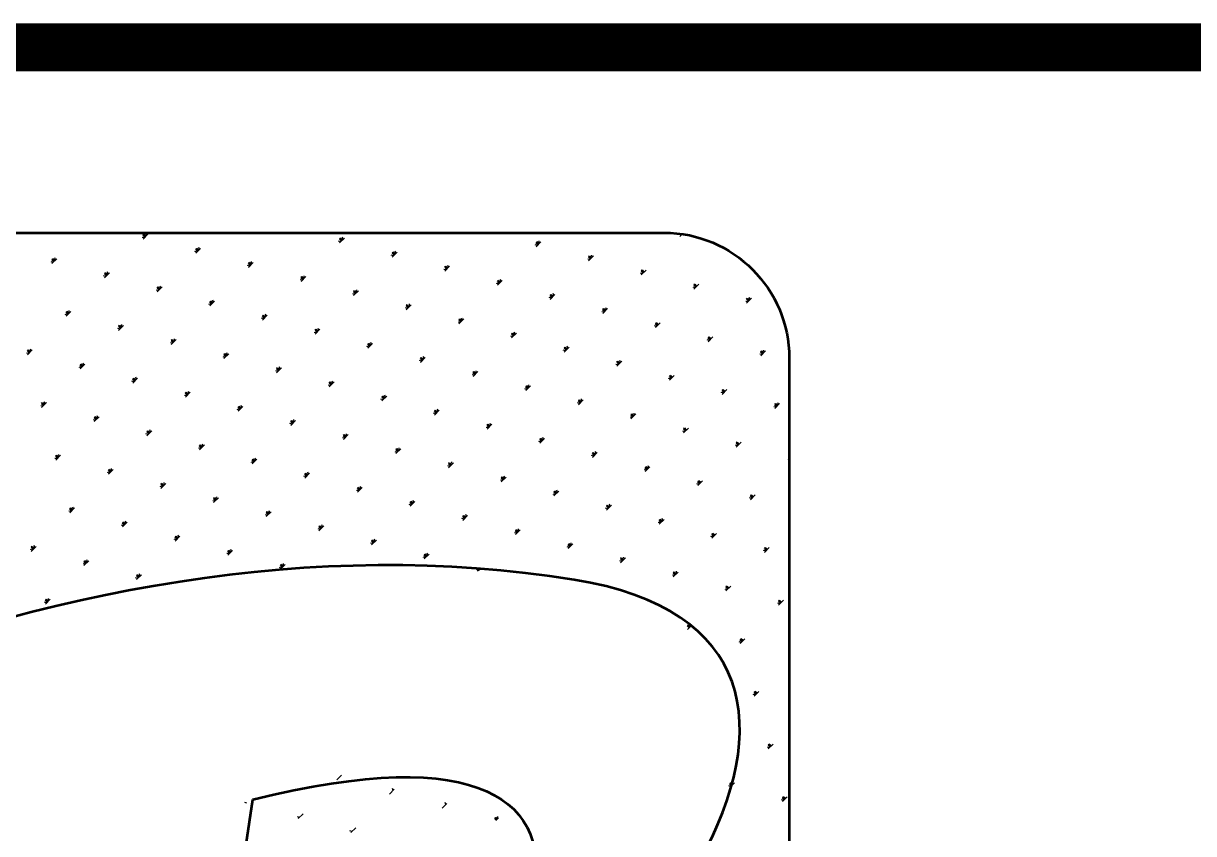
# Model space of a CAD drawing. Extents: x -2746917 to -971774, y -3334247 to -3250358.
# Drawn here: x -2601049 to -2598609, y -3277121 to -3275432 of the extents above; entities that cross this region are included whole.
import ezdxf

# ---------------------------------------------------------------- set-up
doc = ezdxf.new("R2010")
doc.units = 0
doc.header["$LTSCALE"] = 1000
doc.header["$MEASUREMENT"] = 0
doc.layers.get('0').update_dxf_attribs({"linetype": 'CONTINUOUS'})
doc.layers.add('PUB_TITLE', color=4, linetype='CONTINUOUS')

msp = doc.modelspace()

# ---------------------------------------------------------------- linework, layer by layer
msp.add_line((-2603457.99, -3275482.46), (-2551928.17, -3275482.46))
at = {"color": 4, "const_width": 100}
msp.add_lwpolyline([(-2603457.99, -3275482.46), (-2551928.17, -3275482.46), (-2551928.17, -3334196.52), (-2603457.99, -3334196.52), (-2603457.99, -3275482.46)], dxfattribs=at)
at = {"layer": 'PUB_TITLE', "color": 4}
for p, q in [((-2600794.13, -3275876.92), (-2600799.15, -3275871.9)), ((-2600799.15, -3275881.95), (-2600789.11, -3275871.9)), ((-2600792.87, -3275875.67), (-2600796.89, -3275871.65)), ((-2600791.62, -3275874.41), (-2600792.79, -3275870.02)), ((-2599679.88, -3275876.18), (-2599675.03, -3275871.33)), ((-2599676.11, -3275872.41), (-2599677.55, -3275870.98)), ((-2600796.64, -3275879.44), (-2600801.03, -3275878.26)), ((-2600795.39, -3275878.18), (-2600799.4, -3275874.16)), ((-2600386.96, -3275887.32), (-2600391.35, -3275886.14)), ((-2600385.7, -3275886.06), (-2600389.72, -3275882.04)), ((-2600384.45, -3275884.81), (-2600389.47, -3275879.78)), ((-2600389.47, -3275889.83), (-2600379.43, -3275879.78)), ((-2600383.19, -3275883.55), (-2600387.21, -3275879.53)), ((-2600381.94, -3275882.29), (-2600383.11, -3275877.9)), ((-2599977.28, -3275895.2), (-2599981.67, -3275894.02)), ((-2599976.02, -3275893.94), (-2599980.04, -3275889.92)), ((-2599974.77, -3275892.69), (-2599979.79, -3275887.66)), ((-2599979.79, -3275897.71), (-2599969.74, -3275887.66)), ((-2599973.51, -3275891.43), (-2599977.53, -3275887.41)), ((-2599972.25, -3275890.18), (-2599973.43, -3275885.79)), ((-2600686.87, -3275908.85), (-2600691.26, -3275907.67)), ((-2600685.61, -3275907.59), (-2600689.63, -3275903.58)), ((-2600684.36, -3275906.34), (-2600689.38, -3275901.32)), ((-2600689.38, -3275911.36), (-2600679.33, -3275901.32)), ((-2600683.1, -3275905.08), (-2600687.12, -3275901.06)), ((-2600681.84, -3275903.83), (-2600683.02, -3275899.44)), ((-2600277.19, -3275916.73), (-2600281.58, -3275915.55)), ((-2600275.93, -3275915.48), (-2600279.95, -3275911.46)), ((-2600274.67, -3275914.22), (-2600279.7, -3275909.2)), ((-2600279.7, -3275919.24), (-2600269.65, -3275909.2)), ((-2600273.42, -3275912.96), (-2600277.44, -3275908.95)), ((-2600272.16, -3275911.71), (-2600273.34, -3275907.32)), ((-2599866.25, -3275923.36), (-2599870.27, -3275919.34)), ((-2599864.99, -3275922.1), (-2599870.01, -3275917.08)), ((-2599870.01, -3275927.12), (-2599859.97, -3275917.08)), ((-2599863.74, -3275920.85), (-2599867.75, -3275916.83)), ((-2599862.48, -3275919.59), (-2599863.66, -3275915.2)), ((-2600986.77, -3275930.38), (-2600991.17, -3275929.21)), ((-2600985.52, -3275929.13), (-2600989.54, -3275925.11)), ((-2600984.26, -3275927.87), (-2600989.29, -3275922.85)), ((-2600989.29, -3275932.89), (-2600979.24, -3275922.85)), ((-2600983.01, -3275926.62), (-2600987.03, -3275922.6)), ((-2600981.75, -3275925.36), (-2600982.93, -3275920.97)), ((-2600577.09, -3275938.26), (-2600581.48, -3275937.09)), ((-2600575.84, -3275937.01), (-2600579.86, -3275932.99)), ((-2600574.58, -3275935.75), (-2600579.6, -3275930.73)), ((-2600579.6, -3275940.77), (-2600569.56, -3275930.73)), ((-2600573.33, -3275934.5), (-2600577.34, -3275930.48)), ((-2600572.07, -3275933.24), (-2600573.25, -3275928.85)), ((-2600167.41, -3275946.14), (-2600171.8, -3275944.97)), ((-2600166.16, -3275944.89), (-2600170.17, -3275940.87)), ((-2600164.9, -3275943.63), (-2600169.92, -3275938.61)), ((-2600169.92, -3275948.66), (-2600159.88, -3275938.61)), ((-2600163.64, -3275942.38), (-2600167.66, -3275938.36)), ((-2600162.39, -3275941.12), (-2600163.57, -3275936.73)), ((-2599867.5, -3275924.61), (-2599871.89, -3275923.44)), ((-2600877, -3275959.8), (-2600881.39, -3275958.62)), ((-2600875.75, -3275958.54), (-2600879.76, -3275954.52)), ((-2600874.49, -3275957.28), (-2600879.51, -3275952.26)), ((-2600879.51, -3275962.31), (-2600869.47, -3275952.26)), ((-2600873.23, -3275956.03), (-2600877.25, -3275952.01)), ((-2600871.98, -3275954.77), (-2600873.15, -3275950.38)), ((-2600467.32, -3275967.68), (-2600471.71, -3275966.5)), ((-2600466.06, -3275966.42), (-2600470.08, -3275962.4)), ((-2600464.81, -3275965.17), (-2600469.83, -3275960.14)), ((-2600469.83, -3275970.19), (-2600459.79, -3275960.14)), ((-2600463.55, -3275963.91), (-2600467.57, -3275959.89)), ((-2600462.3, -3275962.65), (-2600463.47, -3275958.26)), ((-2600055.13, -3275973.05), (-2600060.15, -3275968.02)), ((-2600060.15, -3275978.07), (-2600050.1, -3275968.02)), ((-2600053.87, -3275971.79), (-2600057.89, -3275967.77)), ((-2600052.61, -3275970.54), (-2600053.79, -3275966.15)), ((-2599757.73, -3275954.03), (-2599762.12, -3275952.85)), ((-2599756.47, -3275952.77), (-2599760.49, -3275948.75)), ((-2599755.22, -3275951.51), (-2599760.24, -3275946.49)), ((-2599760.24, -3275956.54), (-2599750.2, -3275946.49)), ((-2599753.96, -3275950.26), (-2599757.98, -3275946.24)), ((-2600767.23, -3275989.21), (-2600771.62, -3275988.03)), ((-2600765.97, -3275987.95), (-2600769.99, -3275983.94)), ((-2600764.72, -3275986.7), (-2600769.74, -3275981.68)), ((-2600769.74, -3275991.72), (-2600759.69, -3275981.68)), ((-2600763.46, -3275985.44), (-2600767.48, -3275981.42)), ((-2600762.2, -3275984.19), (-2600763.38, -3275979.8)), ((-2600356.29, -3275995.84), (-2600360.31, -3275991.82)), ((-2600355.03, -3275994.58), (-2600360.06, -3275989.56)), ((-2600360.06, -3275999.6), (-2600350.01, -3275989.56)), ((-2600353.78, -3275993.32), (-2600357.8, -3275989.31)), ((-2600352.52, -3275992.07), (-2600353.7, -3275987.68)), ((-2600057.64, -3275975.56), (-2600062.03, -3275974.38)), ((-2600056.38, -3275974.3), (-2600060.4, -3275970.29)), ((-2599647.96, -3275983.44), (-2599652.35, -3275982.26)), ((-2599646.7, -3275982.18), (-2599650.72, -3275978.17)), ((-2599645.44, -3275980.93), (-2599650.47, -3275975.91)), ((-2599650.47, -3275985.95), (-2599640.42, -3275975.91)), ((-2599644.19, -3275979.67), (-2599648.21, -3275975.66)), ((-2600657.45, -3276018.62), (-2600661.84, -3276017.45)), ((-2600656.2, -3276017.37), (-2600660.22, -3276013.35)), ((-2600654.94, -3276016.11), (-2600659.96, -3276011.09)), ((-2600659.96, -3276021.13), (-2600649.92, -3276011.09)), ((-2600653.69, -3276014.86), (-2600657.7, -3276010.84)), ((-2600652.43, -3276013.6), (-2600653.61, -3276009.21)), ((-2600357.55, -3275997.09), (-2600361.94, -3275995.91)), ((-2600242.75, -3276021.48), (-2600243.93, -3276017.09)), ((-2599947.86, -3276004.97), (-2599952.25, -3276003.8)), ((-2599946.61, -3276003.72), (-2599950.63, -3275999.7)), ((-2599945.35, -3276002.46), (-2599950.37, -3275997.44)), ((-2599950.37, -3276007.48), (-2599940.33, -3275997.44)), ((-2599944.1, -3276001.21), (-2599948.11, -3275997.19)), ((-2599942.84, -3275999.95), (-2599944.02, -3275995.56)), ((-2599538.18, -3276012.85), (-2599542.57, -3276011.68)), ((-2599536.93, -3276011.6), (-2599540.94, -3276007.58)), ((-2599535.67, -3276010.34), (-2599540.69, -3276005.32)), ((-2599540.69, -3276015.37), (-2599530.65, -3276005.32)), ((-2599534.42, -3276009.09), (-2599538.43, -3276005.07)), ((-2599533.16, -3276007.83), (-2599534.34, -3276003.44)), ((-2600957.36, -3276040.16), (-2600961.75, -3276038.98)), ((-2600956.11, -3276038.9), (-2600960.12, -3276034.88)), ((-2600954.85, -3276037.64), (-2600959.87, -3276032.62)), ((-2600959.87, -3276042.67), (-2600949.83, -3276032.62)), ((-2600953.59, -3276036.39), (-2600957.61, -3276032.37)), ((-2600952.34, -3276035.13), (-2600953.51, -3276030.74)), ((-2600546.42, -3276046.78), (-2600550.44, -3276042.76)), ((-2600545.17, -3276045.53), (-2600550.19, -3276040.5)), ((-2600550.19, -3276050.55), (-2600540.15, -3276040.5)), ((-2600543.91, -3276044.27), (-2600547.93, -3276040.25)), ((-2600542.66, -3276043.01), (-2600543.83, -3276038.62)), ((-2600247.77, -3276026.5), (-2600252.16, -3276025.33)), ((-2600246.52, -3276025.25), (-2600250.53, -3276021.23)), ((-2600245.26, -3276023.99), (-2600250.28, -3276018.97)), ((-2600250.28, -3276029.02), (-2600240.24, -3276018.97)), ((-2600244, -3276022.74), (-2600248.02, -3276018.72)), ((-2599838.09, -3276034.39), (-2599842.48, -3276033.21)), ((-2599836.83, -3276033.13), (-2599840.85, -3276029.11)), ((-2599835.58, -3276031.88), (-2599840.6, -3276026.85)), ((-2599840.6, -3276036.9), (-2599830.56, -3276026.85)), ((-2599834.32, -3276030.62), (-2599838.34, -3276026.6)), ((-2599833.07, -3276029.36), (-2599834.24, -3276024.97)), ((-2600846.33, -3276068.31), (-2600850.35, -3276064.3)), ((-2600845.08, -3276067.06), (-2600850.1, -3276062.04)), ((-2600850.1, -3276072.08), (-2600840.05, -3276062.04)), ((-2600843.82, -3276065.8), (-2600847.84, -3276061.78)), ((-2600842.56, -3276064.55), (-2600843.74, -3276060.16)), ((-2600547.68, -3276048.04), (-2600552.07, -3276046.86)), ((-2600138, -3276055.92), (-2600142.39, -3276054.74)), ((-2600136.74, -3276054.66), (-2600140.76, -3276050.65)), ((-2600135.49, -3276053.41), (-2600140.51, -3276048.38)), ((-2600140.51, -3276058.43), (-2600130.46, -3276048.38)), ((-2600134.23, -3276052.15), (-2600138.25, -3276048.13)), ((-2600132.98, -3276050.9), (-2600134.15, -3276046.51)), ((-2599728.32, -3276063.8), (-2599732.71, -3276062.62)), ((-2599727.06, -3276062.54), (-2599731.08, -3276058.53)), ((-2599725.8, -3276061.29), (-2599730.83, -3276056.27)), ((-2599730.83, -3276066.31), (-2599720.78, -3276056.27)), ((-2599724.55, -3276060.03), (-2599728.57, -3276056.02)), ((-2600847.59, -3276069.57), (-2600851.98, -3276068.39)), ((-2600735.3, -3276096.47), (-2600740.32, -3276091.45)), ((-2600740.32, -3276101.49), (-2600730.28, -3276091.45)), ((-2600734.05, -3276095.22), (-2600738.06, -3276091.2)), ((-2600732.79, -3276093.96), (-2600733.97, -3276089.57)), ((-2600437.91, -3276077.45), (-2600442.3, -3276076.27)), ((-2600436.65, -3276076.2), (-2600440.67, -3276072.18)), ((-2600435.39, -3276074.94), (-2600440.42, -3276069.92)), ((-2600440.42, -3276079.96), (-2600430.37, -3276069.92)), ((-2600434.14, -3276073.68), (-2600438.16, -3276069.67)), ((-2600432.88, -3276072.43), (-2600434.06, -3276068.04)), ((-2600028.22, -3276085.33), (-2600032.61, -3276084.16)), ((-2600026.97, -3276084.08), (-2600030.99, -3276080.06)), ((-2600025.71, -3276082.82), (-2600030.73, -3276077.8)), ((-2600030.73, -3276087.84), (-2600020.69, -3276077.8)), ((-2600024.46, -3276081.57), (-2600028.47, -3276077.55)), ((-2600023.2, -3276080.31), (-2600024.38, -3276075.92)), ((-2599617.29, -3276091.96), (-2599621.3, -3276087.94)), ((-2599616.03, -3276090.7), (-2599621.05, -3276085.68)), ((-2599621.05, -3276095.73), (-2599611.01, -3276085.68)), ((-2599614.78, -3276089.45), (-2599618.79, -3276085.43)), ((-2601036.47, -3276119.26), (-2601040.48, -3276115.24)), ((-2601035.21, -3276118), (-2601040.23, -3276112.98)), ((-2601040.23, -3276123.03), (-2601030.19, -3276112.98)), ((-2601033.95, -3276116.75), (-2601037.97, -3276112.73)), ((-2601032.7, -3276115.49), (-2601033.87, -3276111.1)), ((-2600737.81, -3276098.98), (-2600742.2, -3276097.81)), ((-2600736.56, -3276097.73), (-2600740.58, -3276093.71)), ((-2600328.13, -3276106.86), (-2600332.52, -3276105.69)), ((-2600326.88, -3276105.61), (-2600330.89, -3276101.59)), ((-2600325.62, -3276104.35), (-2600330.64, -3276099.33)), ((-2600330.64, -3276109.38), (-2600320.6, -3276099.33)), ((-2600324.36, -3276103.1), (-2600328.38, -3276099.08)), ((-2600323.11, -3276101.84), (-2600324.29, -3276097.45)), ((-2599918.45, -3276114.75), (-2599922.84, -3276113.57)), ((-2599917.19, -3276113.49), (-2599921.21, -3276109.47)), ((-2599915.94, -3276112.24), (-2599920.96, -3276107.21)), ((-2599920.96, -3276117.26), (-2599910.92, -3276107.21)), ((-2599914.68, -3276110.98), (-2599918.7, -3276106.96)), ((-2599913.43, -3276109.72), (-2599914.6, -3276105.33)), ((-2599618.54, -3276093.21), (-2599622.93, -3276092.04)), ((-2599506.26, -3276120.12), (-2599511.28, -3276115.09)), ((-2599511.28, -3276125.14), (-2599501.23, -3276115.09)), ((-2599505, -3276118.86), (-2599509.02, -3276114.84)), ((-2599503.75, -3276117.61), (-2599504.92, -3276113.21)), ((-2601037.72, -3276120.52), (-2601042.11, -3276119.34)), ((-2600628.04, -3276128.4), (-2600632.43, -3276127.22)), ((-2600626.78, -3276127.14), (-2600630.8, -3276123.12)), ((-2600625.53, -3276125.89), (-2600630.55, -3276120.86)), ((-2600630.55, -3276130.91), (-2600620.51, -3276120.86)), ((-2600624.27, -3276124.63), (-2600628.29, -3276120.61)), ((-2600623.02, -3276123.37), (-2600624.19, -3276118.98)), ((-2600218.36, -3276136.28), (-2600222.75, -3276135.1)), ((-2600217.1, -3276135.02), (-2600221.12, -3276131.01)), ((-2600215.85, -3276133.77), (-2600220.87, -3276128.74)), ((-2600220.87, -3276138.79), (-2600210.82, -3276128.74)), ((-2600214.59, -3276132.51), (-2600218.61, -3276128.49)), ((-2600213.34, -3276131.26), (-2600214.51, -3276126.87)), ((-2599807.42, -3276142.9), (-2599811.44, -3276138.89)), ((-2599806.16, -3276141.65), (-2599811.19, -3276136.63)), ((-2599811.19, -3276146.67), (-2599801.14, -3276136.63)), ((-2599804.91, -3276140.39), (-2599808.93, -3276136.38)), ((-2599803.65, -3276139.14), (-2599804.83, -3276134.75)), ((-2599508.77, -3276122.63), (-2599513.16, -3276121.45)), ((-2599507.51, -3276121.37), (-2599511.53, -3276117.35)), ((-2600927.95, -3276149.93), (-2600932.34, -3276148.75)), ((-2600926.69, -3276148.67), (-2600930.71, -3276144.66)), ((-2600925.44, -3276147.42), (-2600930.46, -3276142.4)), ((-2600930.46, -3276152.44), (-2600920.41, -3276142.4)), ((-2600924.18, -3276146.16), (-2600928.2, -3276142.14)), ((-2600922.92, -3276144.91), (-2600924.1, -3276140.52)), ((-2600518.27, -3276157.81), (-2600522.66, -3276156.63)), ((-2600517.01, -3276156.56), (-2600521.03, -3276152.54)), ((-2600515.75, -3276155.3), (-2600520.78, -3276150.28)), ((-2600520.78, -3276160.32), (-2600510.73, -3276150.28)), ((-2600514.5, -3276154.04), (-2600518.52, -3276150.03)), ((-2600513.24, -3276152.79), (-2600514.42, -3276148.4)), ((-2600108.58, -3276165.69), (-2600112.97, -3276164.52)), ((-2600107.33, -3276164.44), (-2600111.35, -3276160.42)), ((-2600106.07, -3276163.18), (-2600111.09, -3276158.16)), ((-2600111.09, -3276168.2), (-2600101.05, -3276158.16)), ((-2600104.82, -3276161.93), (-2600108.83, -3276157.91)), ((-2600103.56, -3276160.67), (-2600104.74, -3276156.28)), ((-2599808.68, -3276144.16), (-2599813.07, -3276142.98)), ((-2600818.17, -3276179.34), (-2600822.56, -3276178.17)), ((-2600816.92, -3276178.09), (-2600820.94, -3276174.07)), ((-2600815.66, -3276176.83), (-2600820.68, -3276171.81)), ((-2600820.68, -3276181.85), (-2600810.64, -3276171.81)), ((-2600814.41, -3276175.58), (-2600818.42, -3276171.56)), ((-2600813.15, -3276174.32), (-2600814.33, -3276169.93)), ((-2600408.49, -3276187.22), (-2600412.88, -3276186.05)), ((-2600407.24, -3276185.97), (-2600411.25, -3276181.95)), ((-2600405.98, -3276184.71), (-2600411, -3276179.69)), ((-2600411, -3276189.74), (-2600400.96, -3276179.69)), ((-2600404.72, -3276183.46), (-2600408.74, -3276179.44)), ((-2600403.47, -3276182.2), (-2600404.65, -3276177.81)), ((-2599996.3, -3276192.6), (-2600001.32, -3276187.57)), ((-2600001.32, -3276197.62), (-2599991.28, -3276187.57)), ((-2599995.04, -3276191.34), (-2599999.06, -3276187.32)), ((-2599993.79, -3276190.08), (-2599994.96, -3276185.69)), ((-2599698.9, -3276173.57), (-2599703.29, -3276172.4)), ((-2599697.65, -3276172.32), (-2599701.66, -3276168.3)), ((-2599696.39, -3276171.06), (-2599701.41, -3276166.04)), ((-2599701.41, -3276176.09), (-2599691.37, -3276166.04)), ((-2599695.14, -3276169.81), (-2599699.15, -3276165.79)), ((-2600708.4, -3276208.76), (-2600712.79, -3276207.58)), ((-2600707.14, -3276207.5), (-2600711.16, -3276203.48)), ((-2600705.89, -3276206.25), (-2600710.91, -3276201.22)), ((-2600710.91, -3276211.27), (-2600700.87, -3276201.22)), ((-2600704.63, -3276204.99), (-2600708.65, -3276200.97)), ((-2600703.38, -3276203.73), (-2600704.55, -3276199.34)), ((-2600297.46, -3276215.38), (-2600301.48, -3276211.37)), ((-2600296.21, -3276214.13), (-2600301.23, -3276209.11)), ((-2600301.23, -3276219.15), (-2600291.18, -3276209.11)), ((-2600294.95, -3276212.87), (-2600298.97, -3276208.85)), ((-2600293.7, -3276211.62), (-2600294.87, -3276207.23)), ((-2599998.81, -3276195.11), (-2600003.2, -3276193.93)), ((-2599997.55, -3276193.85), (-2600001.57, -3276189.83)), ((-2599589.13, -3276202.99), (-2599593.52, -3276201.81)), ((-2599587.87, -3276201.73), (-2599591.89, -3276197.71)), ((-2599586.62, -3276200.48), (-2599591.64, -3276195.45)), ((-2599591.64, -3276205.5), (-2599581.59, -3276195.45)), ((-2599585.36, -3276199.22), (-2599589.38, -3276195.2)), ((-2601008.31, -3276230.29), (-2601012.7, -3276229.11)), ((-2601007.05, -3276229.03), (-2601011.07, -3276225.02)), ((-2601005.8, -3276227.78), (-2601010.82, -3276222.76)), ((-2601010.82, -3276232.8), (-2601000.77, -3276222.76)), ((-2601004.54, -3276226.52), (-2601008.56, -3276222.5)), ((-2601003.28, -3276225.27), (-2601004.46, -3276220.88)), ((-2600598.63, -3276238.17), (-2600603.02, -3276236.99)), ((-2600597.37, -3276236.92), (-2600601.39, -3276232.9)), ((-2600596.11, -3276235.66), (-2600601.14, -3276230.64)), ((-2600601.14, -3276240.68), (-2600591.09, -3276230.64)), ((-2600594.86, -3276234.4), (-2600598.88, -3276230.39)), ((-2600593.6, -3276233.15), (-2600594.78, -3276228.76)), ((-2600298.72, -3276216.64), (-2600303.11, -3276215.46)), ((-2600183.92, -3276241.03), (-2600185.1, -3276236.64)), ((-2599889.04, -3276224.52), (-2599893.43, -3276223.34)), ((-2599887.78, -3276223.26), (-2599891.8, -3276219.25)), ((-2599886.52, -3276222.01), (-2599891.55, -3276216.99)), ((-2599891.55, -3276227.03), (-2599881.5, -3276216.99)), ((-2599885.27, -3276220.75), (-2599889.29, -3276216.74)), ((-2599884.01, -3276219.5), (-2599885.19, -3276215.11)), ((-2599479.35, -3276232.4), (-2599483.75, -3276231.23)), ((-2599478.1, -3276231.15), (-2599482.12, -3276227.13)), ((-2599476.84, -3276229.89), (-2599481.87, -3276224.87)), ((-2599481.87, -3276234.91), (-2599471.82, -3276224.87)), ((-2599475.59, -3276228.63), (-2599479.61, -3276224.62)), ((-2599474.33, -3276227.38), (-2599475.51, -3276222.99)), ((-2600898.53, -3276259.7), (-2600902.92, -3276258.53)), ((-2600897.28, -3276258.45), (-2600901.3, -3276254.43)), ((-2600896.02, -3276257.19), (-2600901.04, -3276252.17)), ((-2600901.04, -3276262.21), (-2600891, -3276252.17)), ((-2600894.77, -3276255.94), (-2600898.78, -3276251.92)), ((-2600893.51, -3276254.68), (-2600894.69, -3276250.29)), ((-2600487.6, -3276266.33), (-2600491.61, -3276262.31)), ((-2600486.34, -3276265.07), (-2600491.36, -3276260.05)), ((-2600491.36, -3276270.1), (-2600481.32, -3276260.05)), ((-2600485.08, -3276263.82), (-2600489.1, -3276259.8)), ((-2600483.83, -3276262.56), (-2600485.01, -3276258.17)), ((-2600188.94, -3276246.05), (-2600193.33, -3276244.88)), ((-2600187.69, -3276244.8), (-2600191.71, -3276240.78)), ((-2600186.43, -3276243.54), (-2600191.46, -3276238.52)), ((-2600191.46, -3276248.56), (-2600181.41, -3276238.52)), ((-2600185.18, -3276242.29), (-2600189.19, -3276238.27)), ((-2599779.26, -3276253.93), (-2599783.65, -3276252.76)), ((-2599778.01, -3276252.68), (-2599782.02, -3276248.66)), ((-2599776.75, -3276251.42), (-2599781.77, -3276246.4)), ((-2599781.77, -3276256.45), (-2599771.73, -3276246.4)), ((-2599775.5, -3276250.17), (-2599779.51, -3276246.15)), ((-2599774.24, -3276248.91), (-2599775.42, -3276244.52)), ((-2600787.5, -3276287.86), (-2600791.52, -3276283.84)), ((-2600786.25, -3276286.61), (-2600791.27, -3276281.58)), ((-2600791.27, -3276291.63), (-2600781.23, -3276281.58)), ((-2600784.99, -3276285.35), (-2600789.01, -3276281.33)), ((-2600783.74, -3276284.09), (-2600784.91, -3276279.7)), ((-2600488.85, -3276267.59), (-2600493.24, -3276266.41)), ((-2600079.17, -3276275.47), (-2600083.56, -3276274.29)), ((-2600077.91, -3276274.21), (-2600081.93, -3276270.19)), ((-2600076.66, -3276272.96), (-2600081.68, -3276267.93)), ((-2600081.68, -3276277.98), (-2600071.64, -3276267.93)), ((-2600075.4, -3276271.7), (-2600079.42, -3276267.68)), ((-2600074.15, -3276270.44), (-2600075.32, -3276266.05)), ((-2599669.49, -3276283.35), (-2599673.88, -3276282.17)), ((-2599668.23, -3276282.09), (-2599672.25, -3276278.07)), ((-2599666.98, -3276280.84), (-2599672, -3276275.81)), ((-2599672, -3276285.86), (-2599661.95, -3276275.81)), ((-2599665.72, -3276279.58), (-2599669.74, -3276275.56)), ((-2600788.76, -3276289.12), (-2600793.15, -3276287.94)), ((-2600676.47, -3276316.02), (-2600681.5, -3276311)), ((-2600681.5, -3276321.04), (-2600671.45, -3276311)), ((-2600675.22, -3276314.76), (-2600679.24, -3276310.75)), ((-2600673.96, -3276313.51), (-2600675.14, -3276309.12)), ((-2600379.08, -3276297), (-2600383.47, -3276295.82)), ((-2600377.82, -3276295.74), (-2600381.84, -3276291.73)), ((-2600376.57, -3276294.49), (-2600381.59, -3276289.47)), ((-2600381.59, -3276299.51), (-2600371.54, -3276289.47)), ((-2600375.31, -3276293.23), (-2600379.33, -3276289.21)), ((-2600374.06, -3276291.98), (-2600375.23, -3276287.59)), ((-2599969.4, -3276304.88), (-2599973.79, -3276303.7)), ((-2599968.14, -3276303.62), (-2599972.16, -3276299.61)), ((-2599966.88, -3276302.37), (-2599971.91, -3276297.35)), ((-2599971.91, -3276307.39), (-2599961.86, -3276297.35)), ((-2599965.63, -3276301.11), (-2599969.65, -3276297.1)), ((-2599964.37, -3276299.86), (-2599965.55, -3276295.47)), ((-2599558.46, -3276311.51), (-2599562.48, -3276307.49)), ((-2599557.2, -3276310.25), (-2599562.23, -3276305.23)), ((-2599562.23, -3276315.27), (-2599552.18, -3276305.23)), ((-2599555.95, -3276308.99), (-2599559.97, -3276304.98)), ((-2600977.64, -3276338.81), (-2600981.66, -3276334.79)), ((-2600976.38, -3276337.55), (-2600981.4, -3276332.53)), ((-2600981.4, -3276342.57), (-2600971.36, -3276332.53)), ((-2600975.13, -3276336.3), (-2600979.14, -3276332.28)), ((-2600973.87, -3276335.04), (-2600975.05, -3276330.65)), ((-2600678.99, -3276318.53), (-2600683.38, -3276317.35)), ((-2600677.73, -3276317.28), (-2600681.75, -3276313.26)), ((-2600269.3, -3276326.41), (-2600273.69, -3276325.24)), ((-2600268.05, -3276325.16), (-2600272.07, -3276321.14)), ((-2600266.79, -3276323.9), (-2600271.82, -3276318.88)), ((-2600271.82, -3276328.92), (-2600261.77, -3276318.88)), ((-2600265.54, -3276322.65), (-2600269.55, -3276318.63)), ((-2600264.28, -3276321.39), (-2600265.46, -3276317)), ((-2599859.62, -3276334.29), (-2599864.01, -3276333.12)), ((-2599858.37, -3276333.04), (-2599862.38, -3276329.02)), ((-2599857.11, -3276331.78), (-2599862.13, -3276326.76)), ((-2599862.13, -3276336.81), (-2599852.09, -3276326.76)), ((-2599855.86, -3276330.53), (-2599859.87, -3276326.51)), ((-2599854.6, -3276329.27), (-2599855.78, -3276324.88)), ((-2599559.71, -3276312.76), (-2599564.11, -3276311.59)), ((-2599451.77, -3276335.32), (-2599452.45, -3276334.64)), ((-2600978.89, -3276340.06), (-2600983.28, -3276338.89)), ((-2600864.1, -3276364.45), (-2600865.27, -3276360.06)), ((-2600569.21, -3276347.95), (-2600573.6, -3276346.77)), ((-2600567.96, -3276346.69), (-2600571.97, -3276342.67)), ((-2600566.7, -3276345.43), (-2600571.72, -3276340.41)), ((-2600571.72, -3276350.46), (-2600561.68, -3276340.41)), ((-2600565.44, -3276344.18), (-2600569.46, -3276340.16)), ((-2600564.19, -3276342.92), (-2600565.37, -3276338.53)), ((-2600159.53, -3276355.83), (-2600163.92, -3276354.65)), ((-2600158.27, -3276354.57), (-2600162.29, -3276350.55)), ((-2600157.02, -3276353.32), (-2600162.04, -3276348.29)), ((-2600162.04, -3276358.34), (-2600152, -3276348.29)), ((-2600155.76, -3276352.06), (-2600159.78, -3276348.04)), ((-2600154.51, -3276350.8), (-2600155.68, -3276346.41)), ((-2599748.59, -3276362.45), (-2599752.61, -3276358.43)), ((-2599747.34, -3276361.2), (-2599752.36, -3276356.17)), ((-2599752.36, -3276366.22), (-2599742.31, -3276356.17)), ((-2599746.08, -3276359.94), (-2599750.1, -3276355.92)), ((-2599744.83, -3276358.69), (-2599746, -3276354.29)), ((-2599451.77, -3276341.68), (-2599454.33, -3276341)), ((-2599451.77, -3276337.83), (-2599452.7, -3276336.9)), ((-2599452.45, -3276344.69), (-2599451.77, -3276344.01)), ((-2600869.12, -3276369.48), (-2600873.51, -3276368.3)), ((-2600867.86, -3276368.22), (-2600871.88, -3276364.2)), ((-2600866.61, -3276366.97), (-2600871.63, -3276361.94)), ((-2600871.63, -3276371.99), (-2600861.59, -3276361.94)), ((-2600865.35, -3276365.71), (-2600869.37, -3276361.69)), ((-2600459.44, -3276377.36), (-2600463.83, -3276376.18)), ((-2600458.18, -3276376.1), (-2600462.2, -3276372.09)), ((-2600456.93, -3276374.85), (-2600461.95, -3276369.83)), ((-2600461.95, -3276379.87), (-2600451.9, -3276369.83)), ((-2600455.67, -3276373.59), (-2600459.69, -3276369.57)), ((-2600454.42, -3276372.34), (-2600455.59, -3276367.95)), ((-2600049.76, -3276385.24), (-2600054.15, -3276384.06)), ((-2600048.5, -3276383.98), (-2600052.52, -3276379.97)), ((-2600047.24, -3276382.73), (-2600052.27, -3276377.71)), ((-2600052.27, -3276387.75), (-2600042.22, -3276377.71)), ((-2600045.99, -3276381.47), (-2600050.01, -3276377.46)), ((-2600044.73, -3276380.22), (-2600045.91, -3276375.83)), ((-2599749.85, -3276363.71), (-2599754.24, -3276362.53)), ((-2600759.35, -3276398.89), (-2600763.74, -3276397.71)), ((-2600758.09, -3276397.64), (-2600762.11, -3276393.62)), ((-2600756.83, -3276396.38), (-2600761.86, -3276391.36)), ((-2600761.86, -3276401.4), (-2600751.81, -3276391.36)), ((-2600755.58, -3276395.12), (-2600759.6, -3276391.11)), ((-2600754.32, -3276393.87), (-2600755.5, -3276389.48)), ((-2600349.66, -3276406.77), (-2600354.05, -3276405.6)), ((-2600348.41, -3276405.52), (-2600352.43, -3276401.5)), ((-2600347.15, -3276404.26), (-2600352.18, -3276399.24)), ((-2600352.18, -3276409.28), (-2600342.13, -3276399.24)), ((-2600345.9, -3276403.01), (-2600349.91, -3276398.99)), ((-2600344.64, -3276401.75), (-2600345.82, -3276397.36)), ((-2599937.47, -3276412.14), (-2599942.49, -3276407.12)), ((-2599942.49, -3276417.17), (-2599932.45, -3276407.12)), ((-2599936.22, -3276410.89), (-2599940.23, -3276406.87)), ((-2599934.96, -3276409.63), (-2599936.14, -3276405.24)), ((-2599640.07, -3276393.12), (-2599644.47, -3276391.95)), ((-2599638.82, -3276391.87), (-2599642.84, -3276387.85)), ((-2599637.56, -3276390.61), (-2599642.59, -3276385.59)), ((-2599642.59, -3276395.63), (-2599632.54, -3276385.59)), ((-2599636.31, -3276389.35), (-2599640.33, -3276385.34)), ((-2600649.57, -3276428.31), (-2600653.96, -3276427.13)), ((-2600648.32, -3276427.05), (-2600652.33, -3276423.03)), ((-2600647.06, -3276425.79), (-2600652.08, -3276420.77)), ((-2600652.08, -3276430.82), (-2600642.04, -3276420.77)), ((-2600645.8, -3276424.54), (-2600649.82, -3276420.52)), ((-2600644.55, -3276423.28), (-2600645.73, -3276418.89)), ((-2600238.63, -3276434.93), (-2600242.65, -3276430.91)), ((-2600237.38, -3276433.68), (-2600242.4, -3276428.65)), ((-2600242.4, -3276438.7), (-2600232.36, -3276428.65)), ((-2600236.12, -3276432.42), (-2600240.14, -3276428.4)), ((-2600234.87, -3276431.16), (-2600236.04, -3276426.77)), ((-2599939.98, -3276414.65), (-2599944.37, -3276413.48)), ((-2599938.73, -3276413.4), (-2599942.74, -3276409.38)), ((-2599530.3, -3276422.54), (-2599534.69, -3276421.36)), ((-2599529.04, -3276421.28), (-2599533.06, -3276417.26)), ((-2599527.79, -3276420.02), (-2599532.81, -3276415)), ((-2599532.81, -3276425.05), (-2599522.77, -3276415)), ((-2599526.53, -3276418.77), (-2599530.55, -3276414.75)), ((-2600949.48, -3276449.84), (-2600953.87, -3276448.66)), ((-2600948.22, -3276448.58), (-2600952.24, -3276444.56)), ((-2600946.97, -3276447.33), (-2600951.99, -3276442.3)), ((-2600951.99, -3276452.35), (-2600941.95, -3276442.3)), ((-2600945.71, -3276446.07), (-2600949.73, -3276442.05)), ((-2600944.46, -3276444.82), (-2600945.63, -3276440.42)), ((-2600539.8, -3276457.72), (-2600544.19, -3276456.54)), ((-2600538.54, -3276456.46), (-2600542.56, -3276452.45)), ((-2600537.29, -3276455.21), (-2600542.31, -3276450.19)), ((-2600542.31, -3276460.23), (-2600532.26, -3276450.19)), ((-2600536.03, -3276453.95), (-2600540.05, -3276449.93)), ((-2600534.78, -3276452.7), (-2600535.95, -3276448.31)), ((-2600239.89, -3276436.19), (-2600244.28, -3276435.01)), ((-2600125.09, -3276460.58), (-2600126.27, -3276456.19)), ((-2599830.21, -3276444.07), (-2599834.6, -3276442.89)), ((-2599828.95, -3276442.81), (-2599832.97, -3276438.79)), ((-2599827.7, -3276441.56), (-2599832.72, -3276436.53)), ((-2599832.72, -3276446.58), (-2599822.67, -3276436.53)), ((-2599826.44, -3276440.3), (-2599830.46, -3276436.28)), ((-2599825.19, -3276439.05), (-2599826.36, -3276434.65)), ((-2600839.71, -3276479.25), (-2600844.1, -3276478.07)), ((-2600838.45, -3276478), (-2600842.47, -3276473.98)), ((-2600837.19, -3276476.74), (-2600842.22, -3276471.72)), ((-2600842.22, -3276481.76), (-2600832.17, -3276471.72)), ((-2600835.94, -3276475.48), (-2600839.96, -3276471.47)), ((-2600834.68, -3276474.23), (-2600835.86, -3276469.84)), ((-2600428.77, -3276485.88), (-2600432.79, -3276481.86)), ((-2600427.51, -3276484.62), (-2600432.54, -3276479.6)), ((-2600432.54, -3276489.64), (-2600422.49, -3276479.6)), ((-2600426.26, -3276483.37), (-2600430.28, -3276479.35)), ((-2600425, -3276482.11), (-2600426.18, -3276477.72)), ((-2600130.12, -3276465.6), (-2600134.51, -3276464.42)), ((-2600128.86, -3276464.34), (-2600132.88, -3276460.33)), ((-2600127.6, -3276463.09), (-2600132.63, -3276458.07)), ((-2600132.63, -3276468.11), (-2600122.58, -3276458.07)), ((-2600126.35, -3276461.83), (-2600130.37, -3276457.82)), ((-2599720.43, -3276473.48), (-2599724.83, -3276472.31)), ((-2599719.18, -3276472.23), (-2599723.2, -3276468.21)), ((-2599717.92, -3276470.97), (-2599722.95, -3276465.95)), ((-2599722.95, -3276475.99), (-2599712.9, -3276465.95)), ((-2599716.67, -3276469.71), (-2599720.69, -3276465.7)), ((-2599715.41, -3276468.46), (-2599716.59, -3276464.07)), ((-2600728.68, -3276507.41), (-2600732.69, -3276503.39)), ((-2600727.42, -3276506.15), (-2600732.44, -3276501.13)), ((-2600732.44, -3276511.18), (-2600722.4, -3276501.13)), ((-2600726.16, -3276504.9), (-2600730.18, -3276500.88)), ((-2600724.91, -3276503.64), (-2600726.09, -3276499.25)), ((-2600430.02, -3276487.13), (-2600434.41, -3276485.96)), ((-2600020.34, -3276495.01), (-2600024.73, -3276493.84)), ((-2600019.09, -3276493.76), (-2600023.1, -3276489.74)), ((-2600017.83, -3276492.5), (-2600022.85, -3276487.48)), ((-2600022.85, -3276497.53), (-2600012.81, -3276487.48)), ((-2600016.58, -3276491.25), (-2600020.59, -3276487.23)), ((-2600015.32, -3276489.99), (-2600016.5, -3276485.6)), ((-2599610.66, -3276502.9), (-2599615.05, -3276501.72)), ((-2599609.4, -3276501.64), (-2599613.42, -3276497.62)), ((-2599608.15, -3276500.38), (-2599613.17, -3276495.36)), ((-2599613.17, -3276505.41), (-2599603.13, -3276495.36)), ((-2599606.89, -3276499.13), (-2599610.91, -3276495.11)), ((-2601029.84, -3276530.2), (-2601034.23, -3276529.02)), ((-2601028.58, -3276528.94), (-2601032.6, -3276524.92)), ((-2601027.33, -3276527.69), (-2601032.35, -3276522.66)), ((-2601032.35, -3276532.71), (-2601022.31, -3276522.66)), ((-2601026.07, -3276526.43), (-2601030.09, -3276522.41)), ((-2601024.82, -3276525.18), (-2601025.99, -3276520.78)), ((-2600729.93, -3276508.67), (-2600734.32, -3276507.49)), ((-2600617.65, -3276535.57), (-2600622.67, -3276530.55)), ((-2600622.67, -3276540.59), (-2600612.62, -3276530.55)), ((-2600616.39, -3276534.31), (-2600620.41, -3276530.29)), ((-2600615.14, -3276533.06), (-2600616.31, -3276528.67)), ((-2600320.25, -3276516.55), (-2600324.64, -3276515.37)), ((-2600318.99, -3276515.29), (-2600323.01, -3276511.27)), ((-2600317.74, -3276514.04), (-2600322.76, -3276509.01)), ((-2600322.76, -3276519.06), (-2600312.72, -3276509.01)), ((-2600316.48, -3276512.78), (-2600320.5, -3276508.76)), ((-2600315.23, -3276511.52), (-2600316.4, -3276507.13)), ((-2599910.57, -3276524.43), (-2599914.96, -3276523.25)), ((-2599909.31, -3276523.17), (-2599913.33, -3276519.15)), ((-2599908.06, -3276521.92), (-2599913.08, -3276516.89)), ((-2599913.08, -3276526.94), (-2599903.03, -3276516.89)), ((-2599906.8, -3276520.66), (-2599910.82, -3276516.64)), ((-2599905.55, -3276519.41), (-2599906.72, -3276515.01)), ((-2599499.63, -3276531.05), (-2599503.65, -3276527.04)), ((-2599498.38, -3276529.8), (-2599503.4, -3276524.78)), ((-2599503.4, -3276534.82), (-2599493.35, -3276524.78)), ((-2599497.12, -3276528.54), (-2599501.14, -3276524.52)), ((-2600918.81, -3276558.36), (-2600922.83, -3276554.34)), ((-2600917.55, -3276557.1), (-2600922.58, -3276552.08)), ((-2600922.58, -3276562.12), (-2600912.53, -3276552.08)), ((-2600916.3, -3276555.84), (-2600920.32, -3276551.83)), ((-2600915.04, -3276554.59), (-2600916.22, -3276550.2)), ((-2600620.16, -3276538.08), (-2600624.55, -3276536.9)), ((-2600618.9, -3276536.82), (-2600622.92, -3276532.81)), ((-2600210.48, -3276545.96), (-2600214.87, -3276544.78)), ((-2600209.22, -3276544.7), (-2600213.24, -3276540.69)), ((-2600207.96, -3276543.45), (-2600212.99, -3276538.43)), ((-2600212.99, -3276548.47), (-2600202.94, -3276538.43)), ((-2600206.71, -3276542.19), (-2600210.73, -3276538.18)), ((-2600205.45, -3276540.94), (-2600206.63, -3276536.55)), ((-2599800.79, -3276553.84), (-2599805.19, -3276552.67)), ((-2599799.54, -3276552.59), (-2599803.56, -3276548.57)), ((-2599798.28, -3276551.33), (-2599803.31, -3276546.31)), ((-2599803.31, -3276556.35), (-2599793.26, -3276546.31)), ((-2599797.03, -3276550.07), (-2599801.05, -3276546.06)), ((-2599795.77, -3276548.82), (-2599796.95, -3276544.43)), ((-2599500.89, -3276532.31), (-2599505.28, -3276531.13)), ((-2600920.07, -3276559.61), (-2600924.46, -3276558.43)), ((-2600805.27, -3276584), (-2600806.45, -3276579.61)), ((-2600510.38, -3276567.49), (-2600514.77, -3276566.32)), ((-2600509.13, -3276566.24), (-2600513.15, -3276562.22)), ((-2600507.87, -3276564.98), (-2600512.9, -3276559.96)), ((-2600512.9, -3276570), (-2600502.85, -3276559.96)), ((-2600506.62, -3276563.73), (-2600510.64, -3276559.71)), ((-2600505.36, -3276562.47), (-2600506.54, -3276558.08)), ((-2600099.45, -3276574.12), (-2600103.46, -3276570.1)), ((-2600098.19, -3276572.86), (-2600103.21, -3276567.84)), ((-2600096.94, -3276571.61), (-2600100.95, -3276567.59)), ((-2600096.1, -3276568.8), (-2600096.86, -3276565.96)), ((-2600094.27, -3276568.94), (-2600093.17, -3276567.84)), ((-2599689.77, -3276582), (-2599693.78, -3276577.98)), ((-2599688.51, -3276580.74), (-2599693.53, -3276575.72)), ((-2599693.53, -3276585.77), (-2599683.49, -3276575.72)), ((-2599687.25, -3276579.49), (-2599691.27, -3276575.47)), ((-2599686, -3276578.23), (-2599687.17, -3276573.84)), ((-2600810.29, -3276589.03), (-2600814.68, -3276587.85)), ((-2600809.04, -3276587.77), (-2600813.05, -3276583.75)), ((-2600807.78, -3276586.51), (-2600812.8, -3276581.49)), ((-2600812.8, -3276591.54), (-2600802.76, -3276581.49)), ((-2600806.52, -3276585.26), (-2600810.54, -3276581.24)), ((-2599691.02, -3276583.26), (-2599695.41, -3276582.08)), ((-2599581.25, -3276612.67), (-2599585.64, -3276611.49)), ((-2599579.99, -3276611.41), (-2599584.01, -3276607.4)), ((-2599578.74, -3276610.16), (-2599583.76, -3276605.14)), ((-2599583.76, -3276615.18), (-2599573.71, -3276605.14)), ((-2599577.48, -3276608.9), (-2599581.5, -3276604.88)), ((-2601000.43, -3276639.97), (-2601004.82, -3276638.79)), ((-2600999.17, -3276638.72), (-2601003.19, -3276634.7)), ((-2600997.91, -3276637.46), (-2601002.94, -3276632.44)), ((-2601002.94, -3276642.48), (-2600992.89, -3276632.44)), ((-2600996.66, -3276636.2), (-2601000.68, -3276632.19)), ((-2600995.4, -3276634.95), (-2600996.58, -3276630.56)), ((-2599471.47, -3276642.08), (-2599475.86, -3276640.91)), ((-2599470.22, -3276640.83), (-2599474.24, -3276636.81)), ((-2599468.96, -3276639.57), (-2599473.98, -3276634.55)), ((-2599473.98, -3276644.59), (-2599463.94, -3276634.55)), ((-2599467.71, -3276638.32), (-2599471.72, -3276634.3)), ((-2599660.35, -3276691.77), (-2599664.37, -3276687.76)), ((-2599659.1, -3276690.52), (-2599664.12, -3276685.5)), ((-2599664.12, -3276695.54), (-2599654.07, -3276685.5)), ((-2599657.84, -3276689.26), (-2599661.86, -3276685.24)), ((-2599656.58, -3276688.01), (-2599657.76, -3276683.62)), ((-2599551.83, -3276722.44), (-2599556.22, -3276721.27)), ((-2599550.58, -3276721.19), (-2599554.6, -3276717.17)), ((-2599549.32, -3276719.93), (-2599554.34, -3276714.91)), ((-2599554.34, -3276724.95), (-2599544.3, -3276714.91)), ((-2599548.07, -3276718.68), (-2599552.08, -3276714.66)), ((-2599522.42, -3276832.22), (-2599526.81, -3276831.04)), ((-2599521.16, -3276830.96), (-2599525.18, -3276826.94)), ((-2599519.91, -3276829.71), (-2599524.93, -3276824.68)), ((-2599524.93, -3276834.73), (-2599514.89, -3276824.68)), ((-2599518.65, -3276828.45), (-2599522.67, -3276824.43)), ((-2599493.01, -3276941.99), (-2599497.4, -3276940.81)), ((-2599491.75, -3276940.74), (-2599495.77, -3276936.72)), ((-2599490.49, -3276939.48), (-2599495.52, -3276934.46)), ((-2599495.52, -3276944.5), (-2599485.47, -3276934.46)), ((-2599489.24, -3276938.22), (-2599493.26, -3276934.21)), ((-2600395.24, -3277009.1), (-2600385.19, -3276999.05)), ((-2599572.11, -3277021.1), (-2599576.13, -3277017.08)), ((-2599570.85, -3277019.84), (-2599575.88, -3277014.82)), ((-2599569.6, -3277018.58), (-2599573.62, -3277014.57)), ((-2599572.23, -3277021.21), (-2599565.83, -3277014.82)), ((-2599568.34, -3277017.33), (-2599569.52, -3277012.94)), ((-2600285.47, -3277038.51), (-2600275.42, -3277028.47)), ((-2600277.93, -3277030.98), (-2600279.11, -3277026.59)), ((-2599573.37, -3277022.35), (-2599577.76, -3277021.17)), ((-2600582.86, -3277057.53), (-2600587.25, -3277056.36)), ((-2600175.69, -3277067.93), (-2600165.65, -3277057.88)), ((-2600168.16, -3277060.39), (-2600169.34, -3277056)), ((-2599463.59, -3277051.76), (-2599467.98, -3277050.59)), ((-2599462.34, -3277050.51), (-2599466.35, -3277046.49)), ((-2599461.08, -3277049.25), (-2599466.1, -3277044.23)), ((-2599466.1, -3277054.28), (-2599456.06, -3277044.23)), ((-2599459.82, -3277048), (-2599463.84, -3277043.98)), ((-2600473.09, -3277086.95), (-2600477.48, -3277085.77)), ((-2600475.6, -3277089.46), (-2600465.55, -3277079.41)), ((-2600062.15, -3277093.57), (-2600066.17, -3277089.56)), ((-2600060.9, -3277092.32), (-2600065.92, -3277087.3)), ((-2600059.64, -3277091.06), (-2600063.66, -3277087.04)), ((-2600058.38, -3277089.81), (-2600059.56, -3277085.42)), ((-2600363.31, -3277116.36), (-2600367.71, -3277115.19)), ((-2600365.83, -3277118.87), (-2600355.78, -3277108.83))]:
    msp.add_line(p, q, dxfattribs=at)
at = {"layer": 'PUB_TITLE', "color": 4, "lineweight": 53}
for points, knots in [([(-2602796.86, -3277551.84), (-2602796.86, -3276842.35), (-2602796.86, -3276129.28), (-2602796.86, -3276129.28), (-2602796.86, -3275985.93), (-2602679.58, -3275868.63), (-2602536.21, -3275868.63), (-2602536.21, -3275868.63), (-2599712.43, -3275868.63), (-2599712.43, -3275868.63), (-2599569.07, -3275868.63), (-2599451.77, -3275985.93), (-2599451.77, -3276129.28), (-2599451.77, -3276129.28), (-2599451.77, -3276704.94), (-2599451.77, -3277336.43)], [6.4974833, 6.4974833, 6.4974833, 6.4974833, 7, 7, 7, 8, 8, 8, 9, 9, 9, 10, 10, 10, 10.4515092, 10.4515092, 10.4515092, 10.4515092]), ([(-2599900.48, -3276591.88), (-2599147.38, -3276712.82), (-2599747.16, -3277592.83), (-2600530.77, -3277928.46), (-2599977.88, -3277541.02), (-2599614.63, -3276812.04), (-2600570.23, -3277049.92), (-2600570.23, -3277049.92), (-2600713.98, -3278013.28), (-2600713.98, -3278013.28), (-2601101.28, -3278194.13), (-2601379.33, -3278239.35), (-2601559.06, -3278216.73), (-2601559.06, -3278216.73), (-2601427.24, -3277191.22), (-2601427.24, -3277191.22), (-2602080.27, -3277194.26), (-2602927.66, -3277698.82), (-2603036.94, -3277741.91), (-2602158.51, -3277012.65), (-2600980.26, -3276418.47), (-2599900.48, -3276591.88)], [0, 0, 0, 0, 1, 1, 1, 2, 2, 2, 3, 3, 3, 4, 4, 4, 5, 5, 5, 6, 6, 6, 7, 7, 7, 7])]:
    msp.add_open_spline(points, degree=3, knots=knots, dxfattribs=at)

doc.saveas('drawing.dxf')
